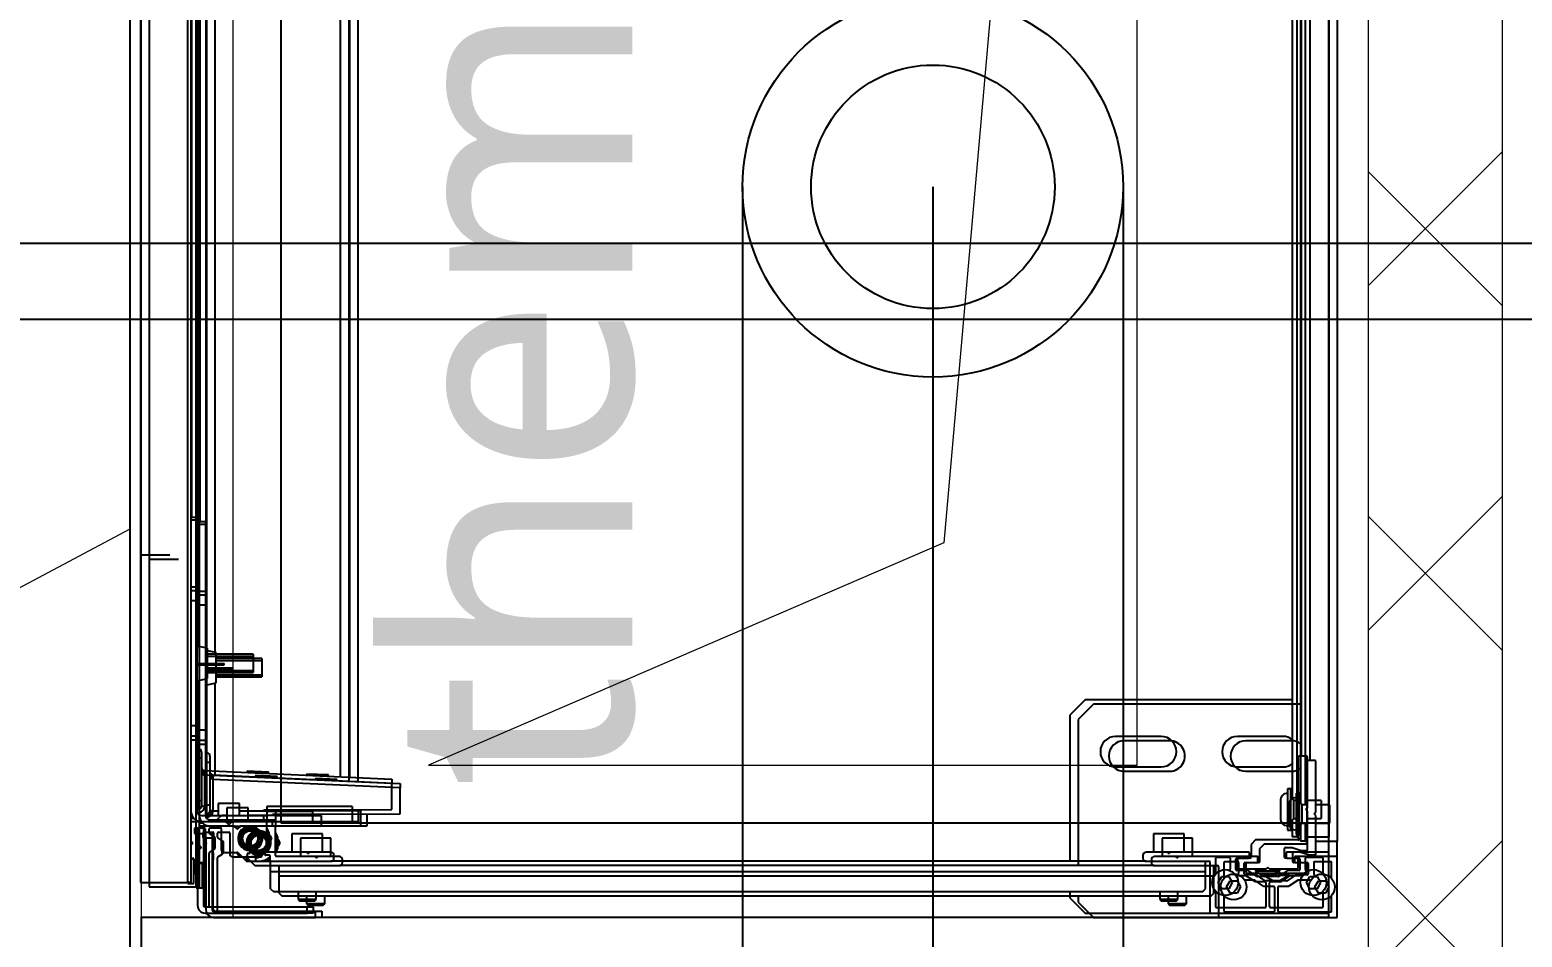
# Model space of a CAD drawing. Header units: millimetres. Extents: x 522027 to 600964, y -380282 to -298602.
# Drawn here: x 587264.2 to 587754.3, y -342132.2 to -341834.2 of the extents above; entities that cross this region are included whole.
import ezdxf

# ---------------------------------------------------------------- set-up
doc = ezdxf.new("R2010")
doc.units = ezdxf.units.MM
doc.layers.add('faux plafond', color=9, linetype='Continuous', lineweight=15)
doc.layers.add('prlm-CHAUFF', color=4, linetype='Continuous')
doc.layers.add('prlm-MOD', color=64, linetype='Continuous')
doc.styles.add('prlm-chauff', font='trebucbi.ttf', dxfattribs={"height": 18})

# ---------------------------------------------------------------- blocks, each defined once
blk = doc.blocks.new('MTI900_Alu_390')
at = {"layer": 'prlm-MOD', "color": 1, "linetype": 'Continuous'}
for p, q in [((-4.225, 0), (4.225, 0)), ((4.278, 0), (4.225, 0)), ((4.225, -0.07), (4.225, 0)), ((4.472, 0), (4.278, 0)), ((4.475, 0), (4.472, 0)), ((4.475, -0.003), (4.475, 0)), ((4.105, -0.025), (4.165, -0.025)), ((4.105, -0.025), (4.105, -0.07)), ((4.165, -0.07), (4.165, -0.025)), ((4.275, -0.003), (4.275, -0.137)), ((4.293, -0.021), (4.293, -0.074)), ((4.3467, -0.018), (4.296, -0.018)), ((4.355, -0.0385), (4.375, -0.0269)), ((4.355, -0.0615), (4.355, -0.0385)), ((4.375, -0.0269), (4.395, -0.0385)), ((4.395, -0.0385), (4.395, -0.0615)), ((4.454, -0.018), (4.4033, -0.018)), ((4.457, -0.191), (4.457, -0.021)), ((4.475, -0.387), (4.475, -0.003)), ((-3.96, -0.09), (3.96, -0.09)), ((3.96, -0.073), (3.96, -0.097)), ((4.13, -0.07), (3.963, -0.07)), ((4.135, -0.075), (4.13, -0.07)), ((4.14, -0.07), (4.135, -0.075)), ((4.267, -0.07), (4.14, -0.07)), ((4.2602, -0.1195), (4.2698, -0.0905)), ((4.27, -0.0895), (4.27, -0.073)), ((4.295, -0.137), (4.295, -0.098)), ((4.296, -0.077), (4.3306, -0.077)), ((4.298, -0.095), (4.332, -0.095)), ((4.335, -0.098), (4.335, -0.1341)), ((4.353, -0.0864), (4.353, -0.1286)), ((4.375, -0.0731), (4.355, -0.0615)), ((4.395, -0.0615), (4.375, -0.0731)), ((-4.105, -0.105), (4.105, -0.105)), ((-4.1, -0.12), (4.1, -0.12)), ((3.775, -0.12), (3.775, -0.8)), ((3.963, -0.1), (4.229, -0.1)), ((4.067, -0.12), (4.067, -0.125)), ((4.067, -0.125), (4.203, -0.125)), ((4.067, -0.125), (4.067, -0.135)), ((4.067, -0.135), (4.203, -0.135)), ((4.105, -0.115), (4.095, -0.125)), ((4.105, -0.1), (4.105, -0.115)), ((4.165, -0.115), (4.105, -0.115)), ((4.165, -0.115), (4.165, -0.1)), ((4.165, -0.105), (4.225, -0.105)), ((4.175, -0.125), (4.165, -0.115)), ((4.17, -0.12), (4.225, -0.12)), ((4.203, -0.125), (4.203, -0.12)), ((4.203, -0.135), (4.203, -0.125)), ((4.225, -0.105), (4.225, -0.1)), ((4.225, -0.105), (4.225, -0.12)), ((4.235, -0.1), (4.235, -0.24)), ((4.26, -0.142), (4.26, -0.1205)), ((4.292, -0.145), (4.263, -0.145)), ((4.278, -0.14), (4.292, -0.14)), ((4.295, -0.137), (4.295, -0.142)), ((4.327, -0.1), (4.298, -0.1)), ((4.33, -0.195), (4.33, -0.103)), ((4.3355, -0.1358), (4.3545, -0.1642)), ((4.3535, -0.1303), (4.3725, -0.1588)), ((3.895, -0.15), (3.895, -0.3)), ((3.995, -0.3), (3.995, -0.15)), ((4.1025, -0.158), (4.1675, -0.158)), ((4.33, -0.195), (4.325, -0.2)), ((4.3377, -0.16), (4.33, -0.16)), ((4.33, -0.1677), (4.3421, -0.1677)), ((4.3377, -0.16), (4.3377, -0.24)), ((4.355, -0.19), (4.3377, -0.16)), ((4.355, -0.1659), (4.355, -0.2341)), ((4.373, -0.1605), (4.373, -0.191)), ((4.454, -0.194), (4.376, -0.194)), ((4.235, -0.24), (4.25, -0.255)), ((4.325, -0.2), (4.33, -0.205)), ((4.33, -0.297), (4.33, -0.205)), ((4.33, -0.2323), (4.3421, -0.2323)), ((4.33, -0.24), (4.3377, -0.24)), ((4.3545, -0.2358), (4.335, -0.265)), ((4.3377, -0.24), (4.355, -0.21)), ((4.373, -0.2404), (4.3535, -0.2697)), ((4.373, -0.209), (4.373, -0.2404)), ((4.376, -0.206), (4.454, -0.206)), ((4.457, -0.369), (4.457, -0.209)), ((4.25, -0.255), (4.292, -0.255)), ((4.275, -0.263), (4.275, -0.52)), ((4.292, -0.26), (4.278, -0.26)), ((4.295, -0.258), (4.295, -0.263)), ((4.295, -0.302), (4.295, -0.263)), ((4.335, -0.265), (4.335, -0.302)), ((4.353, -0.2714), (4.353, -0.3036)), ((4.293, -0.326), (4.293, -0.369)), ((4.328, -0.323), (4.296, -0.323)), ((4.298, -0.3), (4.327, -0.3)), ((4.332, -0.305), (4.298, -0.305)), ((4.355, -0.3285), (4.375, -0.3169)), ((4.355, -0.3515), (4.355, -0.3285)), ((4.375, -0.3169), (4.395, -0.3285)), ((4.395, -0.3285), (4.395, -0.3515)), ((4.296, -0.372), (4.3467, -0.372)), ((4.308, -0.39), (4.472, -0.39)), ((4.375, -0.3631), (4.355, -0.3515)), ((4.395, -0.3515), (4.375, -0.3631)), ((4.4033, -0.372), (4.454, -0.372)), ((4.475, -0.8), (4.475, -0.387)), ((4.305, -0.6), (4.305, -0.393)), ((4.34, -0.405), (4.305, -0.405)), ((4.34, -0.405), (4.34, -3.475)), ((4.395, -0.405), (4.34, -0.405)), ((4.405, -0.415), (4.395, -0.405)), ((4.405, -0.415), (4.405, -3.465)), ((4.215, -0.475), (4.215, -0.575)), ((4.275, -0.475), (4.215, -0.475)), ((4.275, -0.52), (4.2779, -0.5229)), ((4.275, -0.52), (4.275, -0.53)), ((4.2779, -0.5271), (4.275, -0.53)), ((4.275, -0.53), (4.275, -0.6)), ((4.43, -0.495), (4.405, -0.495)), ((4.43, -0.495), (4.43, -0.555)), ((4.435, -0.5), (4.43, -0.495)), ((4.435, -0.55), (4.435, -0.5)), ((3.895, -0.55), (3.895, -0.7)), ((3.995, -0.7), (3.995, -0.55)), ((4.215, -0.575), (4.275, -0.575)), ((4.405, -0.555), (4.43, -0.555)), ((4.43, -0.555), (4.435, -0.55)), ((4.285, -0.61), (4.295, -0.61)), ((4.305, -0.6), (4.305, -3.277)), ((3.775, -0.8), (3.825, -0.85)), ((4.425, -0.85), (4.475, -0.8)), ((3.825, -0.85), (4.305, -0.85)), ((4.405, -0.85), (4.425, -0.85)), ((4.0071, -3.6913), (4.035, -3.077)), ((4.05, -3.077), (4.0221, -3.692)), ((4.035, -3.077), (4.05, -3.077)), ((4.1351, -3.077), (4.05, -3.077)), ((4.136, -3.497), (4.1351, -3.077)), ((4.0287, -3.215), (-0.1325, -3.215)), ((4.125, -3.207), (4.125, -3.487)), ((4.125, -3.207), (4.175, -3.207)), ((4.1353, -3.187), (4.175, -3.187)), ((4.175, -3.187), (4.175, -3.207)), ((4.175, -3.207), (4.175, -3.337)), ((4.0274, -3.245), (-0.1325, -3.245)), ((4.275, -3.277), (4.275, -3.3458)), ((4.295, -3.267), (4.285, -3.267)), ((4.305, -3.5528), (4.305, -3.277)), ((4.0173, -3.3556), (4.0205, -3.2854)), ((4.0255, -3.2857), (4.0205, -3.2854)), ((4.215, -3.305), (4.215, -3.405)), ((4.275, -3.305), (4.215, -3.305)), ((4.43, -3.325), (4.405, -3.325)), ((4.43, -3.325), (4.43, -3.385)), ((4.435, -3.33), (4.43, -3.325)), ((4.435, -3.38), (4.435, -3.33)), ((4.0173, -3.3556), (4.0223, -3.3558)), ((4.14, -3.337), (4.175, -3.337)), ((4.14, -3.487), (4.14, -3.337)), ((4.175, -3.337), (4.175, -3.487)), ((4.275, -3.3458), (4.275, -3.3582)), ((4.275, -3.3582), (4.275, -3.484)), ((4.2759, -3.3479), (4.2779, -3.3499)), ((4.2779, -3.3541), (4.2759, -3.3561)), ((4.43, -3.385), (4.435, -3.38)), ((4.455, -3.355), (4.455, -3.335)), ((4.455, -3.335), (4.475, -3.335)), ((4.455, -3.69), (4.455, -3.355)), ((4.475, -3.355), (4.455, -3.355)), ((4.475, -3.335), (4.475, -3.355)), ((4.475, -3.69), (4.475, -3.355)), ((4.215, -3.405), (4.275, -3.405)), ((4.405, -3.385), (4.43, -3.385)), ((4.22, -3.4778), (4.23, -3.472)), ((4.23, -3.472), (4.24, -3.4778)), ((4.34, -3.475), (4.305, -3.475)), ((4.395, -3.475), (4.34, -3.475)), ((4.395, -3.475), (4.405, -3.465)), ((4.0084, -3.5518), (4.0116, -3.4816)), ((4.0166, -3.4819), (4.0116, -3.4816)), ((4.125, -3.487), (4.14, -3.487)), ((4.14, -3.4972), (4.136, -3.497)), ((4.14, -3.487), (4.155, -3.487)), ((4.14, -3.487), (4.14, -3.577)), ((4.155, -3.487), (4.175, -3.487)), ((4.155, -3.497), (4.155, -3.487)), ((4.155, -3.702), (4.155, -3.497)), ((4.175, -3.497), (4.155, -3.497)), ((4.175, -3.487), (4.175, -3.49)), ((4.175, -3.49), (4.175, -3.6008)), ((4.272, -3.487), (4.178, -3.487)), ((4.195, -3.5614), (4.195, -3.5226)), ((4.268, -3.521), (4.2657, -3.521)), ((4.271, -3.507), (4.271, -3.518)), ((4.287, -3.504), (4.274, -3.504)), ((4.2854, -3.504), (4.29, -3.5066)), ((4.29, -3.549), (4.29, -3.507)), ((3.625, -3.532), (3.685, -3.532)), ((3.625, -3.532), (3.625, -3.682)), ((3.6311, -3.682), (3.6311, -3.532)), ((3.6789, -3.682), (3.6789, -3.532)), ((3.685, -3.682), (3.685, -3.532)), ((4.0084, -3.5518), (4.0134, -3.552)), ((4.115, -3.577), (4.115, -3.647)), ((4.155, -3.577), (4.115, -3.577)), ((4.2729, -3.542), (4.276, -3.542)), ((4.2769, -3.5821), (4.3041, -3.5549)), ((4.279, -3.545), (4.279, -3.549)), ((4.2906, -3.577), (4.2806, -3.5828)), ((4.282, -3.552), (4.287, -3.552)), ((4.2906, -3.5684), (4.2906, -3.577)), ((4.175, -3.6232), (4.175, -3.6008)), ((4.175, -3.6232), (4.175, -3.734)), ((4.1759, -3.6029), (4.1829, -3.6099)), ((4.1829, -3.6141), (4.1759, -3.6211)), ((4.276, -3.627), (4.276, -3.5842)), ((3.655, -3.6411), (3.655, -3.6275)), ((3.66, -3.6275), (3.655, -3.6275)), ((3.655, -3.717), (3.655, -3.6411)), ((3.66, -3.6411), (3.655, -3.6411)), ((3.66, -3.6411), (3.66, -3.6275)), ((3.66, -3.717), (3.66, -3.6411)), ((4.115, -3.647), (4.155, -3.647)), ((4.14, -3.647), (4.14, -3.6567)), ((4.195, -3.674), (4.195, -3.64)), ((4.198, -3.637), (4.266, -3.637)), ((4.2221, -3.6633), (4.2134, -3.6757)), ((4.2654, -3.662), (4.2246, -3.662)), ((4.227, -3.657), (4.225, -3.659)), ((4.265, -3.659), (4.225, -3.659)), ((4.225, -3.659), (4.225, -3.662)), ((4.263, -3.657), (4.227, -3.657)), ((4.2293, -3.657), (4.2293, -3.662)), ((4.2607, -3.657), (4.2607, -3.662)), ((4.265, -3.659), (4.263, -3.657)), ((4.265, -3.662), (4.265, -3.659)), ((4.2766, -3.6757), (4.2679, -3.6633)), ((-0.16, -3.715), (3.5984, -3.715)), ((3.6044, -3.685), (-0.15, -3.685)), ((3.175, -3.717), (3.185, -3.717)), ((3.175, -3.737), (3.175, -3.717)), ((3.185, -3.717), (3.4033, -3.717)), ((3.185, -3.717), (3.185, -3.737)), ((3.4033, -3.737), (3.4033, -3.717)), ((3.4033, -3.717), (3.4168, -3.717)), ((3.4168, -3.717), (3.45, -3.717)), ((3.4168, -3.717), (3.4168, -3.737)), ((3.45, -3.717), (3.86, -3.717)), ((3.45, -3.717), (3.45, -3.737)), ((3.605, -3.682), (3.598, -3.717)), ((3.655, -3.682), (3.605, -3.682)), ((3.705, -3.682), (3.66, -3.682)), ((3.712, -3.717), (3.705, -3.682)), ((4.0074, -3.685), (3.7056, -3.685)), ((3.7116, -3.715), (3.935, -3.715)), ((3.86, -3.717), (3.8932, -3.717)), ((3.86, -3.717), (3.86, -3.737)), ((3.8932, -3.717), (3.9067, -3.717)), ((3.8932, -3.737), (3.8932, -3.717)), ((3.9067, -3.717), (4.14, -3.717)), ((3.9067, -3.717), (3.9067, -3.737)), ((3.935, -3.717), (3.935, -3.712)), ((3.965, -3.712), (3.935, -3.712)), ((3.945, -3.702), (3.965, -3.702)), ((3.965, -3.702), (4.105, -3.702)), ((3.965, -3.712), (3.965, -3.702)), ((3.965, -3.712), (3.965, -3.717)), ((4.105, -3.712), (3.965, -3.712)), ((4.007, -3.6925), (4.0071, -3.6913)), ((4.0071, -3.6913), (4.0221, -3.692)), ((4.0221, -3.692), (4.022, -3.6925)), ((4.0221, -3.692), (4.125, -3.692)), ((4.105, -3.702), (4.125, -3.702)), ((4.105, -3.712), (4.105, -3.702)), ((4.105, -3.717), (4.105, -3.712)), ((4.135, -3.712), (4.105, -3.712)), ((4.125, -3.692), (4.125, -3.702)), ((4.135, -3.712), (4.135, -3.717)), ((4.195, -3.722), (4.195, -3.693)), ((4.195, -3.695), (4.215, -3.695)), ((4.215, -3.715), (4.195, -3.715)), ((4.2109, -3.677), (4.198, -3.677)), ((4.198, -3.69), (4.2252, -3.69)), ((4.215, -3.695), (4.45, -3.695)), ((4.215, -3.695), (4.215, -3.715)), ((4.215, -3.715), (4.45, -3.715)), ((4.215, -3.72), (4.2251, -3.72)), ((4.215, -3.722), (4.215, -3.72)), ((4.2249, -3.7161), (4.221, -3.72)), ((4.2287, -3.7161), (4.2249, -3.7161)), ((4.225, -3.69), (4.225, -3.695)), ((4.228, -3.692), (4.2367, -3.692)), ((4.2293, -3.69), (4.2293, -3.695)), ((4.2595, -3.715), (4.231, -3.715)), ((4.2429, -3.6871), (4.2388, -3.6911)), ((4.2512, -3.6911), (4.2471, -3.6871)), ((4.2533, -3.692), (4.2625, -3.692)), ((4.2607, -3.69), (4.2607, -3.695)), ((4.2651, -3.7161), (4.2618, -3.7161)), ((4.265, -3.695), (4.265, -3.69)), ((4.269, -3.72), (4.2651, -3.7161)), ((4.2827, -3.69), (4.2653, -3.69)), ((4.2654, -3.72), (4.2826, -3.72)), ((4.452, -3.677), (4.2791, -3.677)), ((4.2855, -3.692), (4.445, -3.692)), ((4.342, -3.715), (4.2885, -3.715)), ((4.345, -3.724), (4.345, -3.718)), ((4.455, -3.682), (4.455, -3.68)), ((-4.375, -3.737), (4.375, -3.737)), ((4.375, -3.747), (-4.375, -3.747)), ((-0.1667, -3.735), (3.175, -3.735)), ((4.165, -3.7265), (4.165, -3.737)), ((4.175, -3.734), (4.175, -3.737)), ((4.198, -3.725), (4.212, -3.725)), ((4.2429, -3.7321), (4.2379, -3.737)), ((4.2486, -3.7335), (4.2414, -3.7335)), ((4.2521, -3.737), (4.2471, -3.7321)), ((4.295, -3.734), (4.295, -3.73)), ((4.298, -3.727), (4.342, -3.727)), ((4.378, -3.727), (4.298, -3.727)), ((4.298, -3.727), (4.298, -3.737)), ((4.375, -3.737), (4.375, -3.747)), ((4.375, -3.747), (4.378, -3.747)), ((4.375, -3.792), (4.375, -3.747)), ((4.378, -3.747), (4.378, -3.727)), ((4.375, -3.902), (4.375, -3.792)), ((-4.375, -3.902), (4.375, -3.902))]:
    blk.add_line(p, q, dxfattribs=at)
at = {"layer": 'prlm-MOD', "color": 1, "ltscale": 50}
blk.add_lwpolyline([(3.3, -3.8058), (3.3, -3.902)], dxfattribs=at)
at = {"layer": 'prlm-MOD', "color": 1, "linetype": 'Continuous'}
for centre, radius in [((4.375, -0.05), 0.0425), ((4.375, -0.34), 0.0425), ((4.23, -3.542), 0.035), ((4.23, -3.542), 0.03), ((4.23, -3.542), 0.025)]:
    blk.add_circle(centre, radius, dxfattribs=at)
for centre, radius, start, end in [((4.278, -0.003), 0.003, 90, 180), ((4.472, -0.003), 0.003, 0, 90), ((4.296, -0.021), 0.003, 90, 180), ((4.3467, -0.021), 0.003, 84.5182, 90), ((4.4033, -0.021), 0.003, 90, 95.4818), ((4.454, -0.021), 0.003, 0, 90), ((3.963, -0.073), 0.003, 90, 180), ((3.963, -0.097), 0.003, 180, 270), ((4.232, -0.1), 0.003, 0, 180), ((4.267, -0.073), 0.003, 0, 90), ((4.267, -0.0895), 0.003, 341.5651, 0), ((4.296, -0.074), 0.003, 180, 270), ((4.298, -0.098), 0.003, 90, 180), ((4.3306, -0.067), 0.01, 270, 326.3475), ((4.332, -0.098), 0.003, 0, 90), ((3.945, -0.15), 0.05, 143.1301, 180), ((3.945, -0.15), 0.05, 0, 36.8699), ((4.1025, -0.138), 0.02, 171.3731, 270), ((4.1025, -0.133), 0.02, 185.7392, 187.1808), ((4.1675, -0.138), 0.02, 270, 8.6269), ((4.1675, -0.133), 0.02, 352.8192, 354.2608), ((4.263, -0.1205), 0.003, 161.5651, 180), ((4.263, -0.142), 0.003, 180, 270), ((4.278, -0.137), 0.003, 180, 270), ((4.292, -0.137), 0.003, 270, 0), ((4.292, -0.142), 0.003, 270, 0), ((4.298, -0.103), 0.003, 90, 180), ((4.327, -0.103), 0.003, 0, 90), ((4.338, -0.1341), 0.003, 180, 213.6901), ((4.356, -0.1286), 0.003, 180, 213.6901), ((4.352, -0.1659), 0.003, 0, 33.6901), ((4.37, -0.1605), 0.003, 0, 33.6901), ((4.376, -0.191), 0.003, 180, 270), ((4.454, -0.191), 0.003, 270, 0), ((4.352, -0.2341), 0.003, 326.3099, 0), ((4.376, -0.209), 0.003, 90, 180), ((4.454, -0.209), 0.003, 0, 90), ((4.278, -0.263), 0.003, 90, 180), ((4.292, -0.258), 0.003, 0, 90), ((4.292, -0.263), 0.003, 0, 90), ((4.356, -0.2714), 0.003, 146.3099, 180), ((3.945, -0.3), 0.05, 180, 0), ((4.296, -0.326), 0.003, 90, 180), ((4.298, -0.297), 0.003, 180, 270), ((4.298, -0.302), 0.003, 180, 270), ((4.327, -0.297), 0.003, 270, 0), ((4.328, -0.333), 0.01, 46.149, 90), ((4.332, -0.302), 0.003, 270, 0), ((4.296, -0.369), 0.003, 180, 270), ((4.308, -0.393), 0.003, 90, 180), ((4.3467, -0.369), 0.003, 270, 275.4818), ((4.4033, -0.369), 0.003, 264.5182, 270), ((4.454, -0.369), 0.003, 270, 0), ((4.472, -0.387), 0.003, 270, 0), ((3.945, -0.55), 0.05, 0, 180), ((4.2758, -0.525), 0.003, 315, 45), ((4.285, -0.6), 0.01, 180, 270), ((4.295, -0.6), 0.01, 270, 0), ((3.945, -0.7), 0.05, 180, 0), ((4.285, -3.277), 0.01, 90, 180), ((4.295, -3.277), 0.01, 0, 90), ((4.278, -3.3458), 0.003, 180, 225), ((4.278, -3.3582), 0.003, 135, 180), ((4.2758, -3.352), 0.003, 315, 45), ((4.23, -3.542), 0.065, 57.7958, 122.2042), ((4.178, -3.49), 0.003, 90, 180), ((4.23, -3.542), 0.04, 33.9272, 355.9994), ((4.23, -3.542), 0.06, 66.4435, 113.5565), ((4.2657, -3.518), 0.003, 213.9272, 270), ((4.23, -3.542), 0.04, 0, 33.9272), ((4.268, -3.518), 0.003, 270, 0), ((4.274, -3.507), 0.003, 90, 180), ((4.272, -3.484), 0.003, 270, 0), ((4.23, -3.542), 0.06, 0, 39.2965), ((4.23, -3.542), 0.065, 22.6199, 35.7758), ((4.287, -3.507), 0.003, 0, 90), ((4.2729, -3.545), 0.003, 90, 175.9994), ((4.23, -3.542), 0.04, 355.9994, 0), ((4.276, -3.545), 0.003, 0, 90), ((4.23, -3.542), 0.065, 315.0475, 333.838), ((4.282, -3.549), 0.003, 180, 270), ((4.287, -3.549), 0.003, 270, 0), ((4.23, -3.542), 0.06, 351.491, 0), ((4.302, -3.5528), 0.003, 315, 0), ((4.178, -3.6008), 0.003, 180, 225), ((4.178, -3.6232), 0.003, 135, 180), ((4.1808, -3.612), 0.003, 315, 45), ((4.279, -3.5842), 0.003, 135, 180), ((4.16, -3.6567), 0.02, 180, 230.1159), ((4.1151, -3.7104), 0.05, 37.0861, 50.1159), ((4.198, -3.64), 0.003, 90, 180), ((4.198, -3.674), 0.003, 180, 270), ((4.2109, -3.674), 0.003, 270, 325.008), ((4.2246, -3.665), 0.003, 90, 145.008), ((4.2654, -3.665), 0.003, 34.992, 90), ((4.266, -3.627), 0.01, 270, 0), ((4.2791, -3.674), 0.003, 214.992, 270), ((3.945, -3.712), 0.01, 90, 180), ((3.997, -3.692), 0.01, 270, 357.3974), ((4.125, -3.712), 0.02, 347.588, 90), ((4.125, -3.712), 0.01, 0, 90), ((4.14, -3.702), 0.035, 270, 0), ((4.14, -3.702), 0.015, 270, 0), ((4.198, -3.693), 0.003, 90, 180), ((4.198, -3.722), 0.003, 180, 270), ((4.212, -3.722), 0.003, 270, 0), ((4.215, -3.715), 0.01, 353.9388, 0), ((4.2251, -3.717), 0.003, 270, 350.4059), ((4.2252, -3.693), 0.003, 19.4712, 90), ((4.231, -3.718), 0.003, 90, 170.4059), ((4.2367, -3.689), 0.003, 270, 315), ((4.245, -3.6892), 0.003, 45, 135), ((4.2533, -3.689), 0.003, 225, 270), ((4.2595, -3.718), 0.003, 9.5941, 90), ((4.2653, -3.693), 0.003, 90, 160.5288), ((4.2654, -3.717), 0.003, 189.5941, 270), ((4.275, -3.715), 0.01, 180, 186.0612), ((4.2826, -3.717), 0.003, 270, 350.4059), ((4.2827, -3.693), 0.003, 19.4712, 90), ((4.2885, -3.718), 0.003, 90, 170.4059), ((4.342, -3.718), 0.003, 0, 90), ((4.342, -3.724), 0.003, 270, 0), ((4.445, -3.682), 0.01, 270, 0), ((4.45, -3.69), 0.025, 270, 0), ((4.45, -3.69), 0.005, 270, 0), ((4.452, -3.68), 0.003, 0, 90), ((4.178, -3.734), 0.003, 180, 270), ((4.245, -3.7342), 0.003, 45, 135), ((4.292, -3.734), 0.003, 270, 0), ((4.298, -3.73), 0.003, 90, 180)]:
    blk.add_arc(centre, radius, start, end, dxfattribs=at)
for centre, major_axis, ratio, start_param, end_param in [((3.997, -3.692), (-0.025, 0), 0.4, 1.570796, 3.096169), ((4.022, -3.6931), (-0.015, 0.0007), 0.045361, -1.568734, 0)]:
    blk.add_ellipse(centre, major_axis=major_axis, ratio=ratio, start_param=start_param, end_param=end_param, dxfattribs=at)

msp = doc.modelspace()

# ---------------------------------------------------------------- hatches: boundary and pattern name
at = {"linetype": 'Continuous', "lineweight": 5, "true_color": 0x808080}
h = msp.add_hatch(dxfattribs=at)
h.set_pattern_fill('02_ISOLANT', color=8, scale=10, angle=90, style=0, pattern_type=2)
h.set_pattern_definition([(134.999993, (505019.33, 142779.7), (-56.568549, -56.568536), []), (224.999993, (505019.33, 142779.7), (-56.568536, 56.568549), [])])
h.paths.add_polyline_path([(587703.87, -342138.68), (587747.87, -342182.68), (587747.87, -341237.71), (587703.87, -341193.71)])
at = {"layer": 'faux plafond'}
h = msp.add_hatch(dxfattribs=at)
h.set_pattern_fill('BA 13', color=9, scale=10, angle=-10.7236, style=0, pattern_type=2)
h.set_pattern_definition([(207.93621, (505019.33, 142779.7), (-142.2261, 319.79952), [])])
h.paths.add_polyline_path([(584443.93, -340053.62), (582793.58, -340053.61), (582793.97, -340873.61), (582243.98, -340875.11), (582243.62, -342635.82), (587297.22, -342635.82), (587297.22, -341180.71), (588123.45, -341180.71), (588123.45, -340510.62), (584494.4, -340510.59), (584493.95, -341011.53), (584444.55, -341011.52)])
h.paths.add_polyline_path([(584444.01, -341981.19), (584443.98, -341881.52), (584494.03, -341881.53), (584493.97, -341981.21)])
h.paths.add_polyline_path([(585931.87, -340510.63), (585932.02, -341679.18), (585981.71, -341679.18), (585981.55, -340510.63)])

# ---------------------------------------------------------------- linework, layer by layer
at = {"color": 7, "linetype": 'Continuous', "lineweight": 5}
for p, q in [((587690.87, -342125.68), (587690.87, -341180.71)), ((587703.87, -342138.68), (587703.87, -341193.71)), ((587703.87, -342138.68), (587703.87, -341193.71)), ((587747.87, -342182.68), (587747.87, -341237.71)), ((587747.87, -342182.68), (587747.87, -341237.71)), ((587300.87, -342645.67), (587300.9, -342125.68)), ((587300.9, -342125.68), (587690.87, -342125.68))]:
    msp.add_line(p, q, dxfattribs=at)
at = {"color": 7, "linetype": 'Continuous', "lineweight": 25}
for p, q in [((587690.87, -342125.68), (587690.87, -341180.71)), ((587300.87, -342645.67), (587300.9, -342125.68)), ((587300.9, -342125.68), (587690.87, -342125.68))]:
    msp.add_line(p, q, dxfattribs=at)
at = {"color": 7, "linetype": 'Continuous', "lineweight": 13}
msp.add_line((587330.87, -342125.68), (587380.87, -342125.68), dxfattribs=at)
at = {"ltscale": 50.8, "flags": 128}
msp.add_lwpolyline([(584443.93, -340053.62), (582793.58, -340053.61), (582793.97, -340873.61), (582243.98, -340875.11), (582243.62, -342635.82), (587297.22, -342635.82), (587297.22, -341180.71), (588123.45, -341180.71), (588123.45, -340510.62), (584494.4, -340510.59), (584493.95, -341011.53), (584444.55, -341011.52)], close=True, dxfattribs=at)
at = {"color": 7, "linetype": 'Continuous', "lineweight": 13, "flags": 128}
for points in [[(587300.87, -341230.71), (587330.87, -341230.71), (587330.87, -342125.68), (587300.87, -342125.68)], [(587395.15, -342075.68), (587627.88, -342075.68), (587627.88, -341280.71), (587564.41, -342002.68)]]:
    msp.add_lwpolyline(points, close=True, dxfattribs=at)
at = {"layer": 'prlm-CHAUFF'}
for p, q in [((587346.8, -342094.78), (587346.8, -341676.78)), ((587690.8, -341676.78), (587690.8, -342094.78)), ((587498.3, -341885.78), (587498.3, -342777.3)), ((587560.8, -341885.78), (587560.8, -342777.3)), ((587623.3, -341885.78), (587623.3, -342777.3)), ((585658.8, -341904.27), (587922.41, -341904.27)), ((585658.8, -341929.27), (587922.41, -341929.27)), ((587690.8, -342094.78), (587346.8, -342094.78))]:
    msp.add_line(p, q, dxfattribs=at)
for radius in [62.5, 40]:
    msp.add_circle((587560.8, -341885.78), radius, dxfattribs=at)
at = {"layer": 'prlm-MOD'}
for p, q in [((587300.6, -341239.28), (587300.6, -342114.28)), ((587316.1, -342114.28), (587316.1, -341239.28)), ((587317.1, -341239.28), (587317.1, -342114.28)), ((587690.8, -341254.28), (587690.8, -342099.28)), ((587678.8, -341266.78), (587678.8, -342086.78)), ((587680.3, -341266.28), (587680.3, -342087.28)), ((587681.8, -341280.78), (587681.8, -342072.78)), ((587317.3, -341660.11), (587317.3, -341994.28)), ((587319.3, -341660.78), (587319.3, -342036.62)), ((587322.3, -342037.22), (587322.3, -341661.78)), ((587366.3, -342079.52), (587366.3, -341663.53)), ((587369.3, -342079.65), (587369.3, -341663.53)), ((587317.1, -341994.28), (587319.1, -341994.28)), ((587319.1, -341995.28), (587317.1, -341995.28)), ((587319.1, -341994.28), (587319.1, -341995.28)), ((587319.1, -341995.28), (587319.1, -342017.11)), ((587317.1, -342017.11), (587319.1, -342017.11)), ((587319.1, -342018.46), (587317.1, -342018.46)), ((587319.1, -342017.11), (587319.1, -342018.46)), ((587319.1, -342018.46), (587319.1, -342021.78)), ((587319.1, -342021.78), (587317.1, -342021.78)), ((587319.1, -342021.78), (587319.1, -342062.78)), ((587322.6, -342037.28), (587319.1, -342036.58)), ((587322.6, -342042.28), (587322.6, -342037.28)), ((587337.6, -342039.28), (587322.6, -342039.28)), ((587337.6, -342039.28), (587337.6, -342045.28)), ((587319.1, -342042.28), (587326.69, -342042.28)), ((587319.1, -342042.78), (587326.69, -342042.78)), ((587322.6, -342039.89), (587337.6, -342039.89)), ((587322.6, -342047.28), (587322.6, -342042.78)), ((587326.69, -342042.28), (587328.05, -342042.28)), ((587326.69, -342042.78), (587326.69, -342042.28)), ((587326.69, -342042.78), (587328.05, -342042.78)), ((587328.05, -342042.78), (587328.05, -342042.28)), ((587319.1, -342047.98), (587322.6, -342047.28)), ((587319.3, -342047.94), (587319.3, -342070.28)), ((587322.3, -342077.52), (587322.3, -342047.34)), ((587322.6, -342044.67), (587337.6, -342044.67)), ((587322.6, -342045.28), (587337.6, -342045.28)), ((587610.8, -342054.28), (587605.8, -342059.28)), ((587678.8, -342054.28), (587610.8, -342054.28)), ((587319.1, -342062.78), (587317.1, -342062.78)), ((587319.1, -342062.78), (587319.1, -342066.1)), ((587605.8, -342059.28), (587605.8, -342107.28)), ((587317.1, -342066.1), (587319.1, -342066.1)), ((587319.1, -342067.45), (587317.1, -342067.45)), ((587319.1, -342066.1), (587319.1, -342067.45)), ((587319.1, -342067.45), (587319.1, -342090.78)), ((587635.8, -342066.28), (587620.8, -342066.28)), ((587675.8, -342066.28), (587660.8, -342066.28)), ((587319.1, -342070.28), (587319.6, -342070.28)), ((587319.6, -342073.28), (587319.1, -342073.28)), ((587319.6, -342073.28), (587319.6, -342070.28)), ((587319.6, -342087.28), (587319.6, -342073.28)), ((587319.6, -342073.28), (587320.6, -342073.28)), ((587320.6, -342071.28), (587320.6, -342073.28)), ((587320.6, -342073.28), (587320.6, -342087.28)), ((587680.8, -342073.08), (587680.8, -342099.68)), ((587683.5, -342072.78), (587681.1, -342072.78)), ((587683.8, -342089.78), (587683.8, -342073.08)), ((587321.56, -342077.48), (587321.67, -342077.49)), ((587321.67, -342077.49), (587321.6, -342078.99)), ((587321.67, -342077.49), (587383.1, -342080.28)), ((587335.62, -342077.62), (587335.6, -342078.12)), ((587335.62, -342077.62), (587342.64, -342077.94)), ((587342.62, -342078.44), (587342.64, -342077.94)), ((587355.24, -342078.51), (587355.22, -342079.01)), ((587355.24, -342078.51), (587362.26, -342078.83)), ((587620.8, -342076.28), (587635.8, -342076.28)), ((587660.8, -342076.28), (587675.8, -342076.28)), ((587321.6, -342078.99), (587321.56, -342078.98)), ((587321.6, -342078.99), (587321.6, -342089.28)), ((587383.1, -342081.78), (587321.6, -342078.99)), ((587362.24, -342079.33), (587362.26, -342078.83)), ((587383.1, -342080.28), (587383.1, -342081.78)), ((587383.1, -342090.29), (587383.1, -342081.78)), ((587677.3, -342083.48), (587677.3, -342097.08)), ((587678.3, -342083.48), (587677.3, -342083.48)), ((587678.8, -342083.48), (587678.3, -342083.48)), ((587678.3, -342083.48), (587678.3, -342097.08)), ((587319.1, -342087.28), (587319.6, -342087.28)), ((587319.6, -342090.28), (587319.6, -342087.28)), ((587319.6, -342087.28), (587320.6, -342087.28)), ((587320.6, -342087.28), (587320.6, -342089.28)), ((587333.1, -342088.28), (587326.1, -342088.28)), ((587326.1, -342088.28), (587326.1, -342092.28)), ((587333.1, -342092.28), (587333.1, -342088.28)), ((587675, -342087.03), (587675, -342093.53)), ((587679.3, -342087.28), (587678.3, -342086.28)), ((587679.3, -342093.28), (587679.3, -342087.28)), ((587680.8, -342087.28), (587679.3, -342087.28)), ((587688.3, -342087.28), (587683.8, -342087.28)), ((587688.3, -342087.28), (587688.3, -342093.28)), ((587318.15, -342093.28), (587317.1, -342093.28)), ((587319.6, -342090.28), (587319.1, -342090.28)), ((587321.6, -342089.28), (587320.6, -342089.28)), ((587320.6, -342092.28), (587341.1, -342092.28)), ((587326.1, -342090.78), (587325.14, -342090.78)), ((587342.1, -342090.78), (587333.1, -342090.78)), ((587341.09, -342090.78), (587341.1, -342090.38)), ((587341.1, -342090.38), (587383.1, -342090.29)), ((587341.1, -342094.28), (587341.1, -342092.28)), ((587341.1, -342092.28), (587342.1, -342092.28)), ((587370.1, -342089.28), (587342.1, -342089.28)), ((587342.1, -342089.28), (587342.1, -342090.78)), ((587342.1, -342090.78), (587342.1, -342092.28)), ((587342.1, -342090.78), (587357.1, -342090.78)), ((587342.1, -342092.28), (587342.1, -342094.28)), ((587357.1, -342090.78), (587357.1, -342094.28)), ((587370.1, -342089.28), (587370.1, -342094.28)), ((587372.1, -342090.31), (587372.1, -342094.28)), ((587678.3, -342094.28), (587679.3, -342093.28)), ((587679.3, -342093.28), (587680.8, -342093.28)), ((587680.3, -342093.28), (587680.3, -342099.28)), ((587683.3, -342090.28), (587683.8, -342089.78)), ((587683.8, -342090.78), (587683.3, -342090.28)), ((587683.8, -342103.48), (587683.8, -342090.78)), ((587683.8, -342093.28), (587688.3, -342093.28)), ((587317.4, -342094.28), (587317.1, -342094.28)), ((587328.48, -342094.28), (587317.4, -342094.28)), ((587318.3, -342096.58), (587318.3, -342097.98)), ((587318.6, -342096.28), (587321.5, -342096.28)), ((587319.3, -342098.28), (587319.3, -342096.28)), ((587321.3, -342096.28), (587321.3, -342098.28)), ((587321.8, -342096.58), (587321.8, -342099.3)), ((587323.1, -342097.87), (587323.1, -342096.58)), ((587324.48, -342098.99), (587323.23, -342098.12)), ((587323.4, -342096.28), (587326.8, -342096.28)), ((587327.1, -342096.58), (587327.1, -342103.38)), ((587328.48, -342094.28), (587330.73, -342094.28)), ((587329.39, -342095.07), (587328.69, -342094.37)), ((587330.52, -342094.37), (587329.82, -342095.07)), ((587341.8, -342094.28), (587330.73, -342094.28)), ((587334.67, -342096.28), (587338.54, -342096.28)), ((587342.1, -342094.28), (587341.8, -342094.28)), ((587357.1, -342094.28), (587342.1, -342094.28)), ((587342.1, -342103.98), (587342.1, -342094.58)), ((587370.1, -342094.28), (587357.1, -342094.28)), ((587372.1, -342094.28), (587370.1, -342094.28)), ((587677.3, -342097.08), (587678.3, -342097.08)), ((587678.3, -342097.08), (587678.8, -342097.08)), ((587678.8, -342093.78), (587678.8, -342099.28)), ((587317.6, -342101.07), (587317.1, -342100.57)), ((587317.1, -342101.99), (587317.6, -342101.49)), ((587317.45, -342101.64), (587317.45, -342100.92)), ((587318.6, -342098.28), (587318.8, -342098.28)), ((587318.8, -342098.28), (587318.8, -342099.29)), ((587319.2, -342099.27), (587318.8, -342098.88)), ((587319.2, -342099.65), (587319.2, -342099.27)), ((587319.2, -342103.29), (587319.2, -342102.96)), ((587319.3, -342098.28), (587319.3, -342121.78)), ((587321.3, -342098.28), (587319.3, -342098.28)), ((587319.3, -342102.73), (587319.3, -342099.88)), ((587321.3, -342098.28), (587321.3, -342121.78)), ((587321.8, -342099.28), (587321.3, -342099.28)), ((587321.8, -342099.71), (587321.3, -342099.71)), ((587321.8, -342102.85), (587321.3, -342102.85)), ((587321.6, -342099.58), (587321.6, -342100.45)), ((587321.6, -342102.11), (587321.6, -342103.03)), ((587322.1, -342101.07), (587321.69, -342100.66)), ((587321.69, -342101.9), (587322.1, -342101.49)), ((587324.6, -342103.32), (587324.6, -342099.24)), ((587324.9, -342099.28), (587324.6, -342099.28)), ((587325.1, -342099.71), (587324.6, -342099.71)), ((587325.1, -342102.85), (587324.6, -342102.85)), ((587324.9, -342103.28), (587324.9, -342099.28)), ((587325.1, -342099.48), (587324.9, -342099.28)), ((587324.9, -342103.28), (587325.1, -342103.08)), ((587325.1, -342103.08), (587325.1, -342099.48)), ((587343.03, -342098.78), (587343.6, -342099.78)), ((587343.6, -342099.78), (587343.03, -342100.78)), ((587360.3, -342098.28), (587350.3, -342098.28)), ((587350.3, -342098.28), (587350.3, -342104.28)), ((587360.3, -342104.28), (587360.3, -342098.28)), ((587643.3, -342098.28), (587633.3, -342098.28)), ((587633.3, -342098.28), (587633.3, -342104.28)), ((587643.3, -342104.28), (587643.3, -342098.28)), ((587666.8, -342100.28), (587665.3, -342101.78)), ((587665.3, -342101.78), (587665.3, -342105.98)), ((587680.8, -342100.28), (587666.8, -342100.28)), ((587676.3, -342105.98), (587676.3, -342103.08)), ((587676.6, -342102.78), (587678.75, -342102.78)), ((587680.3, -342099.28), (587678.8, -342099.28)), ((587678.85, -342102.8), (587681.76, -342103.77)), ((587680.3, -342099.28), (587680.8, -342099.28)), ((587683.8, -342099.28), (587690.8, -342099.28)), ((587690.8, -342104.58), (587690.8, -342099.28)), ((587318.1, -342106.58), (587317.1, -342106.58)), ((587317.4, -342106.28), (587317.8, -342106.28)), ((587318.1, -342106.58), (587318.1, -342110.98)), ((587318.1, -342114.58), (587318.1, -342106.58)), ((587318.8, -342103.68), (587319.2, -342103.29)), ((587318.8, -342103.32), (587318.8, -342105.04)), ((587319.3, -342110.98), (587319.3, -342105.63)), ((587321.3, -342103.28), (587321.8, -342103.28)), ((587321.6, -342105.33), (587321.6, -342121.28)), ((587321.8, -342105.05), (587321.8, -342103.31)), ((587323.1, -342121.98), (587323.1, -342104.69)), ((587323.23, -342104.44), (587324.48, -342103.57)), ((587324.6, -342103.28), (587324.9, -342103.28)), ((587328.1, -342104.38), (587332.38, -342104.38)), ((587333.1, -342105.84), (587332.53, -342104.84)), ((587332.59, -342104.47), (587335.32, -342107.19)), ((587333.97, -342105.84), (587333.1, -342105.84)), ((587335.53, -342107.28), (587363.1, -342107.28)), ((587335.6, -342104.98), (587335.6, -342105.48)), ((587336.3, -342104.68), (587335.9, -342104.68)), ((587335.9, -342105.78), (587340.1, -342105.78)), ((587336.6, -342104.07), (587336.6, -342104.38)), ((587338.7, -342103.58), (587338.7, -342103.35)), ((587340.1, -342103.88), (587339, -342103.88)), ((587340.4, -342105.32), (587340.14, -342105.78)), ((587340.4, -342105.48), (587340.4, -342104.18)), ((587354.98, -342104.28), (587342.4, -342104.28)), ((587343.3, -342110.78), (587343.3, -342107.28)), ((587356.23, -342104.28), (587354.98, -342104.28)), ((587355.39, -342104.57), (587355.19, -342104.37)), ((587356.02, -342104.37), (587355.82, -342104.57)), ((587363.1, -342104.28), (587356.23, -342104.28)), ((587630.8, -342107.28), (587363.1, -342107.28)), ((587364.1, -342106.28), (587364.1, -342105.28)), ((587629.8, -342105.28), (587629.8, -342106.28)), ((587637.8, -342104.28), (587630.8, -342104.28)), ((587630.8, -342107.28), (587651.5, -342107.28)), ((587638.09, -342104.57), (587637.8, -342104.28)), ((587638.8, -342104.28), (587637.8, -342104.28)), ((587638.8, -342104.28), (587638.52, -342104.57)), ((587664.5, -342104.28), (587638.8, -342104.28)), ((587650.3, -342110.78), (587650.3, -342107.28)), ((587651.8, -342107.58), (587651.8, -342123.98)), ((587653.6, -342106.38), (587653.6, -342111.45)), ((587658.2, -342106.08), (587653.9, -342106.08)), ((587658.5, -342109.58), (587658.5, -342106.38)), ((587660.3, -342109.98), (587660.3, -342106.58)), ((587660.6, -342106.28), (587664.5, -342106.28)), ((587660.8, -342106.58), (587660.8, -342109.48)), ((587665, -342106.28), (587664.5, -342106.28)), ((587664.8, -342105.98), (587664.8, -342104.58)), ((587677.1, -342106.28), (587676.6, -342106.28)), ((587676.8, -342104.58), (587676.8, -342105.98)), ((587690.5, -342104.28), (587677.1, -342104.28)), ((587677.1, -342106.28), (587681, -342106.28)), ((587680.8, -342109.48), (587680.8, -342106.58)), ((587681.3, -342106.58), (587681.3, -342109.98)), ((587681.85, -342103.78), (587683.5, -342103.78)), ((587683.1, -342106.38), (587683.1, -342109.85)), ((587688.7, -342106.08), (587683.4, -342106.08)), ((587689, -342111.45), (587689, -342106.38)), ((587690.8, -342123.98), (587690.8, -342104.58)), ((587318.4, -342111.28), (587319, -342111.28)), ((587650.3, -342110.78), (587343.3, -342110.78)), ((587343.3, -342116.28), (587343.3, -342110.78)), ((587650.3, -342116.28), (587650.3, -342110.78)), ((587654.49, -342114.28), (587655.65, -342112.28)), ((587655.65, -342112.28), (587657.96, -342112.28)), ((587657.96, -342112.28), (587659.11, -342114.28)), ((587663.67, -342112.08), (587660.44, -342112.08)), ((587664.3, -342110.28), (587660.6, -342110.28)), ((587661.1, -342109.78), (587670.3, -342109.78)), ((587666.76, -342114.08), (587663.83, -342112.13)), ((587667.23, -342112.23), (587664.3, -342110.28)), ((587666.8, -342109.78), (587666.8, -342110.55)), ((587674.8, -342110.55), (587666.8, -342110.55)), ((587666.8, -342110.55), (587669.8, -342112.28)), ((587674.21, -342112.28), (587667.39, -342112.28)), ((587667.57, -342109.78), (587667.57, -342110.99)), ((587670.8, -342109.28), (587670.3, -342109.78)), ((587671.3, -342109.78), (587670.8, -342109.28)), ((587671.3, -342109.78), (587680.5, -342109.78)), ((587671.8, -342112.28), (587674.8, -342110.55)), ((587674.04, -342109.78), (587674.04, -342110.99)), ((587677.23, -342110.33), (587674.38, -342112.23)), ((587674.8, -342110.55), (587674.8, -342109.78)), ((587677.77, -342112.13), (587674.92, -342114.03)), ((587681, -342110.28), (587677.39, -342110.28)), ((587682.17, -342112.08), (587677.94, -342112.08)), ((587683.49, -342114.28), (587684.65, -342112.28)), ((587684.65, -342112.28), (587686.96, -342112.28)), ((587686.96, -342112.28), (587688.11, -342114.28)), ((587300.6, -342114.28), (587311.6, -342114.28)), ((587311.6, -342114.28), (587316.1, -342114.28)), ((587316.1, -342114.28), (587316.1, -342114.58)), ((587317.1, -342114.28), (587316.1, -342114.28)), ((587316.1, -342114.58), (587318.1, -342114.58)), ((587343.3, -342116.28), (587344.3, -342117.28)), ((587649.3, -342117.28), (587344.3, -342117.28)), ((587352.3, -342117.28), (587352.3, -342119.78)), ((587358.3, -342119.78), (587358.3, -342117.28)), ((587605.8, -342117.28), (587605.8, -342119.28)), ((587635.3, -342117.28), (587635.3, -342119.78)), ((587641.3, -342119.78), (587641.3, -342117.28)), ((587649.3, -342117.28), (587650.3, -342116.28)), ((587653.6, -342117.11), (587653.6, -342122.18)), ((587655.65, -342116.28), (587654.49, -342114.28)), ((587657.96, -342116.28), (587655.65, -342116.28)), ((587659.11, -342114.28), (587657.96, -342116.28)), ((587669.9, -342114.08), (587666.76, -342114.08)), ((587670.2, -342114.38), (587670.2, -342122.18)), ((587671.4, -342122.18), (587671.4, -342114.38)), ((587674.76, -342114.08), (587671.7, -342114.08)), ((587684.65, -342116.28), (587683.49, -342114.28)), ((587686.96, -342116.28), (587684.65, -342116.28)), ((587688.11, -342114.28), (587686.96, -342116.28)), ((587689, -342122.18), (587689, -342117.11)), ((587321.8, -342122.28), (587355.3, -342122.28)), ((587322.6, -342122.28), (587322.8, -342122.28)), ((587358.3, -342119.78), (587352.3, -342119.78)), ((587352.3, -342119.78), (587352.8, -342120.28)), ((587352.8, -342120.28), (587357.8, -342120.28)), ((587355.3, -342122.28), (587357.3, -342122.28)), ((587355.3, -342124.28), (587355.3, -342122.28)), ((587357.3, -342122.28), (587357.3, -342124.28)), ((587357.8, -342120.28), (587358.3, -342119.78)), ((587605.8, -342119.28), (587610.8, -342124.28)), ((587641.3, -342119.78), (587635.3, -342119.78)), ((587635.3, -342119.78), (587635.8, -342120.28)), ((587635.8, -342120.28), (587640.8, -342120.28)), ((587640.8, -342120.28), (587641.3, -342119.78)), ((587653.9, -342122.48), (587669.9, -342122.48)), ((587671.7, -342122.48), (587688.7, -342122.48)), ((587321.8, -342124.28), (587355.3, -342124.28)), ((587357.3, -342124.28), (587355.3, -342124.28)), ((587610.8, -342124.28), (587652.1, -342124.28)), ((587652.1, -342124.28), (587690.5, -342124.28)), ((587690.5, -342124.28), (587690.8, -342124.28)), ((587690.8, -342124.28), (587690.8, -342123.98))]:
    msp.add_line(p, q, dxfattribs=at)
at = {"layer": 'prlm-MOD', "ltscale": 50}
msp.add_line((587310.22, -342006.78), (587300.6, -342006.78), dxfattribs=at)
at = {"layer": 'prlm-MOD'}
for centre, radius in [((587336.6, -342099.78), 3.5), ((587336.6, -342099.78), 3), ((587336.6, -342099.78), 2.5), ((587656.8, -342114.28), 4.25), ((587685.8, -342114.28), 4.25)]:
    msp.add_circle(centre, radius, dxfattribs=at)
for centre, radius, start, end in [((587620.8, -342071.28), 5, 89.9999, 269.9999), ((587635.8, -342071.28), 5, 269.9999, 89.9999), ((587660.8, -342071.28), 5, 89.9999, 269.9999), ((587675.8, -342071.28), 5, 53.13, 89.9999), ((587319.6, -342071.28), 1, 359.9999, 89.9999), ((587681.1, -342073.08), 0.3, 89.9999, 179.9999), ((587683.5, -342073.08), 0.3, 359.9999, 89.9999), ((587321.6, -342076.48), 1, 179.9999, 267.3973), ((587675.8, -342071.28), 5, 269.9999, 306.8698), ((587677, -342087.03), 2, 81.373, 179.9999), ((587677.5, -342087.03), 2, 95.7391, 97.1806), ((587320.6, -342090.78), 3.5, 179.9999, 269.9999), ((587320.6, -342090.78), 1.5, 179.9999, 269.9999), ((587319.6, -342089.28), 2, 257.5878, 359.9999), ((587319.6, -342089.28), 1, 269.9999, 359.9999), ((587319.77, -342088.29), 5, 307.0859, 320.1158), ((587325.14, -342092.78), 2, 89.9999, 140.1158), ((587317.4, -342094.58), 0.3, 89.9999, 179.9999), ((587318.6, -342096.58), 0.3, 89.9999, 179.9999), ((587318.6, -342097.98), 0.3, 179.9999, 269.9999), ((587321.5, -342096.58), 0.3, 359.9999, 89.9999), ((587323.4, -342096.58), 0.3, 89.9999, 179.9999), ((587323.4, -342097.87), 0.3, 179.9999, 235.0079), ((587326.8, -342096.58), 0.3, 359.9999, 89.9999), ((587328.48, -342094.58), 0.3, 44.9999, 89.9999), ((587329.6, -342094.86), 0.3, 224.9999, 314.9999), ((587330.73, -342094.58), 0.3, 89.9999, 134.9999), ((587336.6, -342099.78), 4, 303.9271, 265.9993), ((587341.8, -342094.58), 0.3, 359.9999, 89.9999), ((587336.6, -342099.78), 6.5, 327.7957, 32.2041), ((587336.6, -342099.78), 6, 336.4434, 23.5563), ((587677, -342093.53), 2, 179.9999, 278.6268), ((587677.5, -342093.53), 2, 262.8191, 264.2607), ((587317.39, -342101.28), 0.3, 314.9999, 44.9999), ((587319.1, -342099.29), 0.3, 179.9999, 260.4058), ((587319.1, -342103.32), 0.3, 99.594, 179.9999), ((587319, -342099.88), 0.3, 359.9999, 80.4058), ((587319, -342102.73), 0.3, 279.594, 359.9999), ((587319.3, -342098.28), 1, 263.9387, 269.9999), ((587321.5, -342099.3), 0.3, 289.4711, 359.9999), ((587321.9, -342100.45), 0.3, 179.9999, 224.9999), ((587321.9, -342102.11), 0.3, 134.9999, 179.9999), ((587321.5, -342103.31), 0.3, 359.9999, 70.5287), ((587321.89, -342101.28), 0.3, 314.9999, 44.9999), ((587324.3, -342099.24), 0.3, 359.9999, 55.0079), ((587336.6, -342099.78), 4, 269.9999, 303.9271), ((587339, -342103.35), 0.3, 123.9271, 179.9999), ((587676.6, -342103.08), 0.3, 89.9999, 179.9999), ((587678.75, -342103.08), 0.3, 71.5649, 89.9999), ((587680.8, -342099.98), 0.3, 269.9999, 89.9999), ((587317.4, -342105.98), 0.3, 179.9999, 269.9999), ((587317.8, -342106.58), 0.3, 359.9999, 89.9999), ((587319.1, -342105.04), 0.3, 179.9999, 260.4058), ((587319, -342105.63), 0.3, 359.9999, 80.4058), ((587319.3, -342104.28), 1, 89.9999, 96.0611), ((587321.5, -342105.05), 0.3, 289.4711, 359.9999), ((587323.4, -342104.69), 0.3, 124.9919, 179.9999), ((587324.3, -342103.32), 0.3, 304.9919, 359.9999), ((587328.1, -342103.38), 1, 179.9999, 269.9999), ((587336.6, -342099.78), 6.5, 225.0473, 243.8379), ((587332.38, -342104.68), 0.3, 44.9999, 89.9999), ((587335.53, -342106.98), 0.3, 224.9999, 269.9999), ((587335.9, -342104.98), 0.3, 89.9999, 179.9999), ((587335.9, -342105.48), 0.3, 179.9999, 269.9999), ((587336.6, -342099.78), 6, 261.4909, 269.9999), ((587336.3, -342104.38), 0.3, 269.9999, 359.9999), ((587336.3, -342104.07), 0.3, 359.9999, 85.9993), ((587336.6, -342099.78), 4, 265.9993, 269.9999), ((587336.6, -342099.78), 6, 269.9999, 309.2964), ((587339, -342103.58), 0.3, 179.9999, 269.9999), ((587336.6, -342099.78), 6.5, 292.6197, 305.7757), ((587340.1, -342104.18), 0.3, 359.9999, 89.9999), ((587340.1, -342105.48), 0.3, 269.9999, 359.9999), ((587342.4, -342103.98), 0.3, 179.9999, 269.9999), ((587354.98, -342104.58), 0.3, 44.9999, 89.9999), ((587355.6, -342104.36), 0.3, 224.9999, 314.9999), ((587356.23, -342104.58), 0.3, 89.9999, 134.9999), ((587363.1, -342105.28), 1, 359.9999, 89.9999), ((587363.1, -342106.28), 1, 269.9999, 359.9999), ((587630.8, -342105.28), 1, 89.9999, 179.9999), ((587630.8, -342106.28), 1, 179.9999, 269.9999), ((587638.3, -342104.36), 0.3, 224.9999, 314.9999), ((587651.5, -342107.58), 0.3, 359.9999, 89.9999), ((587653.9, -342106.38), 0.3, 89.9999, 179.9999), ((587658.2, -342106.38), 0.3, 359.9999, 89.9999), ((587660.6, -342106.58), 0.3, 89.9999, 179.9999), ((587661.1, -342106.58), 0.3, 89.9999, 179.9999), ((587664.5, -342104.58), 0.3, 359.9999, 89.9999), ((587664.5, -342105.98), 0.3, 269.9999, 359.9999), ((587665, -342105.98), 0.3, 269.9999, 359.9999), ((587676.6, -342105.98), 0.3, 179.9999, 269.9999), ((587677.1, -342104.58), 0.3, 89.9999, 179.9999), ((587677.1, -342105.98), 0.3, 179.9999, 269.9999), ((587680.5, -342106.58), 0.3, 359.9999, 89.9999), ((587681, -342106.58), 0.3, 359.9999, 89.9999), ((587681.85, -342103.48), 0.3, 251.5649, 269.9999), ((587683.4, -342106.38), 0.3, 89.9999, 179.9999), ((587683.5, -342103.48), 0.3, 269.9999, 359.9999), ((587688.7, -342106.38), 0.3, 359.9999, 89.9999), ((587690.5, -342104.58), 0.3, 359.9999, 89.9999), ((587318.4, -342110.98), 0.3, 179.9999, 269.9999), ((587319, -342110.98), 0.3, 269.9999, 359.9999), ((587653.9, -342111.45), 0.3, 179.9999, 185.4816), ((587657.5, -342109.58), 1, 316.1489, 359.9999), ((587660.6, -342109.98), 0.3, 179.9999, 269.9999), ((587661.1, -342109.48), 0.3, 179.9999, 269.9999), ((587663.67, -342112.38), 0.3, 56.3098, 89.9999), ((587667.39, -342111.98), 0.3, 236.3098, 269.9999), ((587674.21, -342111.98), 0.3, 269.9999, 303.69), ((587677.39, -342110.58), 0.3, 89.9999, 123.69), ((587677.94, -342112.38), 0.3, 89.9999, 123.69), ((587680.5, -342109.48), 0.3, 269.9999, 359.9999), ((587681, -342109.98), 0.3, 269.9999, 359.9999), ((587684.1, -342109.85), 1, 179.9999, 236.3474), ((587688.7, -342111.45), 0.3, 354.5181, 359.9999), ((587653.9, -342117.11), 0.3, 174.5181, 179.9999), ((587669.9, -342114.38), 0.3, 359.9999, 89.9999), ((587671.7, -342114.38), 0.3, 89.9999, 179.9999), ((587674.76, -342113.78), 0.3, 269.9999, 303.69), ((587688.7, -342117.11), 0.3, 359.9999, 5.4817), ((587321.8, -342121.78), 2.5, 179.9999, 269.9999), ((587321.8, -342121.78), 0.5, 179.9999, 269.9999), ((587322.6, -342121.28), 1, 179.9999, 269.9999), ((587322.8, -342121.98), 0.3, 269.9999, 359.9999), ((587653.9, -342122.18), 0.3, 179.9999, 269.9999), ((587669.9, -342122.18), 0.3, 269.9999, 359.9999), ((587671.7, -342122.18), 0.3, 179.9999, 269.9999), ((587688.7, -342122.18), 0.3, 269.9999, 359.9999), ((587652.1, -342123.98), 0.3, 179.9999, 269.9999), ((587690.5, -342123.98), 0.3, 269.9999, 359.9999)]:
    msp.add_arc(centre, radius, start, end, dxfattribs=at)
for centre, major_axis, ratio, start_param, end_param in [((587321.6, -342076.48), (0, 2.5), 0.4, 1.570796, 3.096169), ((587321.49, -342078.98), (0.07, 1.5), 0.045361, -1.568734, 0)]:
    msp.add_ellipse(centre, major_axis=major_axis, ratio=ratio, start_param=start_param, end_param=end_param, dxfattribs=at)

# ---------------------------------------------------------------- block references
at = {"layer": 'prlm-MOD', "xscale": 99.99999999999976, "yscale": 99.99999999999976, "zscale": 99.99999999999976, "rotation": 269.9998846602447}
msp.add_blockref('MTI900_Alu_390', (587693.57, -341678.21), dxfattribs=at)

# ---------------------------------------------------------------- texts
at = {"layer": 'prlm-CHAUFF', "style": 'prlm-chauff'}
msp.add_text('thema+', height=80, rotation=89.9998, dxfattribs=at).set_placement((587462.08, -342082.92))

doc.saveas('drawing.dxf')
